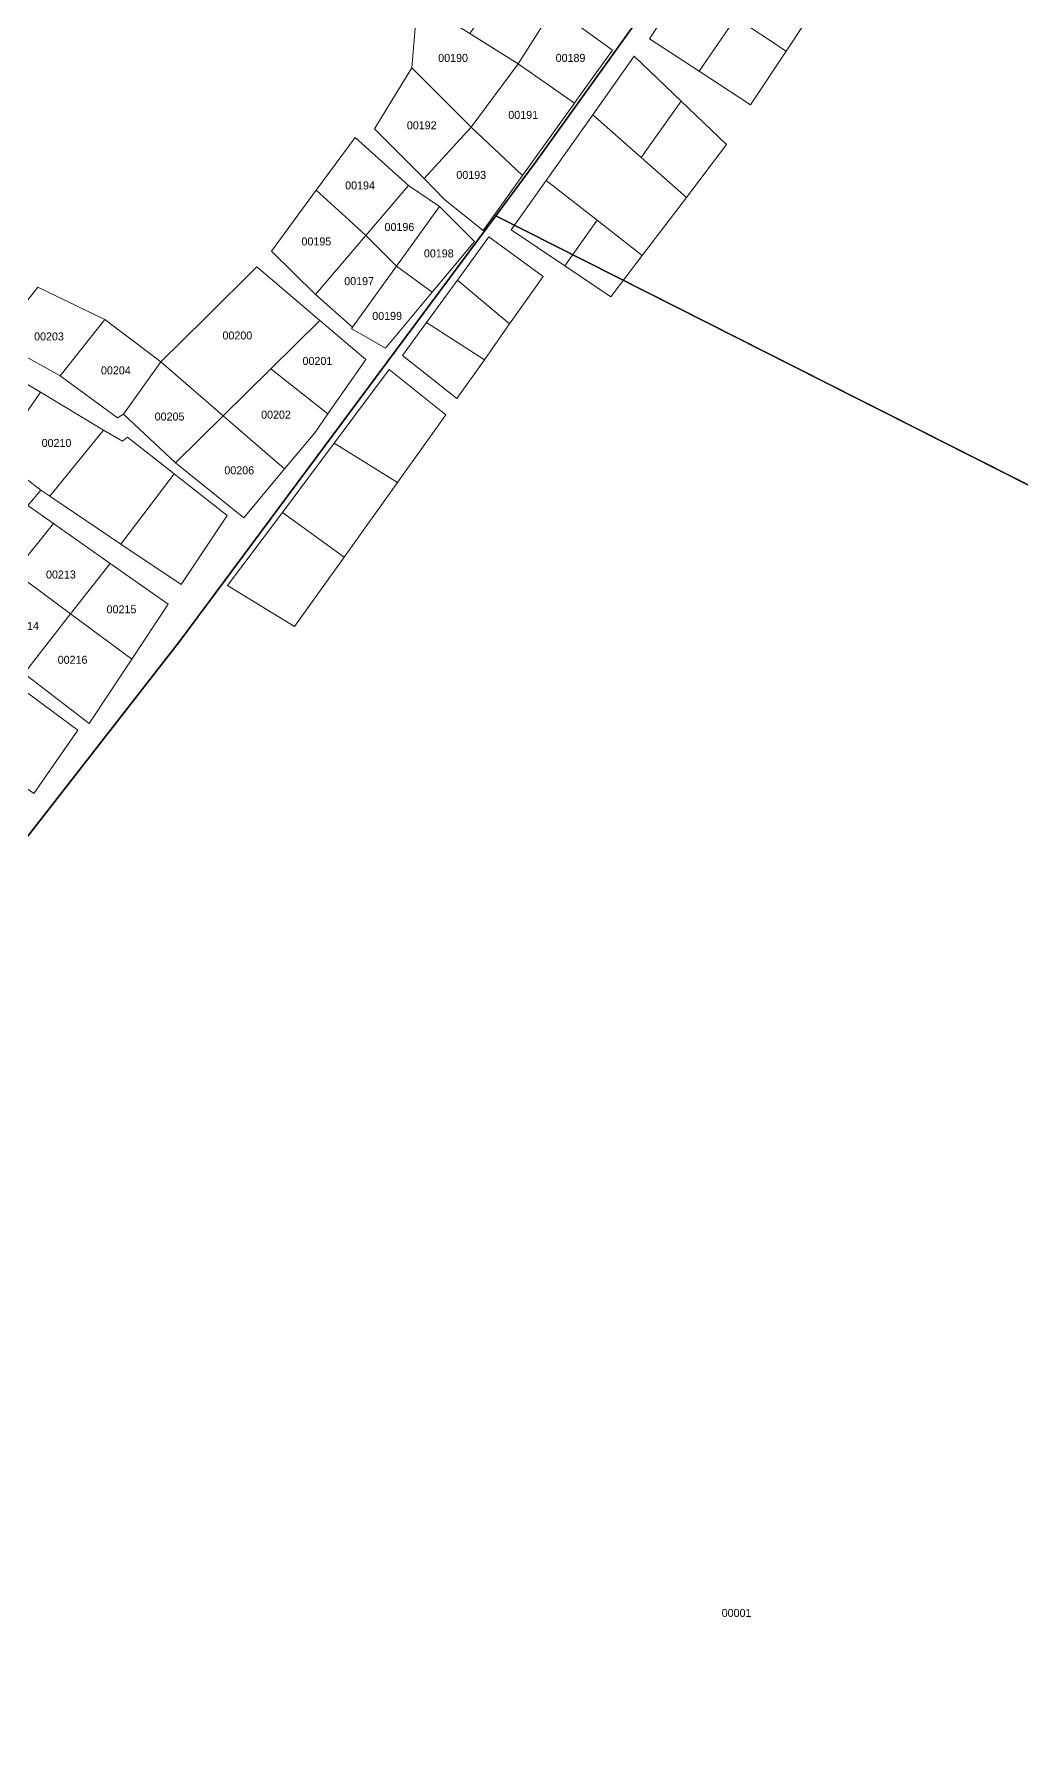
# Model space of a CAD drawing. Header units: metres. Extents: x 245225 to 248406, y 1633796 to 1637634.
# Drawn here: x 247213.2 to 247398.4, y 1634848.2 to 1635167.8 of the extents above; entities that cross this region are included whole.
import ezdxf
from ezdxf.enums import TextEntityAlignment as Align

# ---------------------------------------------------------------- set-up
doc = ezdxf.new("R2010")
doc.units = ezdxf.units.M
doc.header["$MEASUREMENT"] = 0
doc.layers.add('historique_numero_parcelle', color=7, linetype='Continuous')
doc.layers.add('limites_sections', color=7, linetype='Continuous')
doc.layers.add('LIMITES_PARCELLES', color=7, linetype='Continuous', lineweight=0, true_color=0xffffff)
doc.styles.add('Style-FANCY', font='FANCY.shx')

msp = doc.modelspace()

# ---------------------------------------------------------------- linework, layer by layer
at = {"layer": 'limites_parcelles', "flags": 128}
for points in [[(247358.916, 1635181.202), (247363.642, 1635178.879), (247354.2, 1635164.571), (247344.765, 1635170.823), (247352.76, 1635184.227), (247358.916, 1635181.202)], [(247294.903, 1635167.868), (247302.444, 1635178.682), (247310.513, 1635172.758), (247310.637, 1635172.669), (247303.951, 1635162.175), (247294.903, 1635167.868)], [(247314.517, 1635154.845), (247303.951, 1635162.175), (247310.637, 1635172.669), (247321.686, 1635164.779), (247314.893, 1635155.37), (247314.517, 1635154.845)], [(247304.796, 1635141.261), (247297.4, 1635130.927), (247290.193, 1635136.775), (247286.331, 1635140.667), (247295.167, 1635150.322), (247304.796, 1635141.261)], [(247327.05, 1635144.618), (247335.513, 1635137.153), (247327.245, 1635126.264), (247318.763, 1635132.869), (247309.225, 1635140.297), (247317.955, 1635152.64), (247327.05, 1635144.618)], [(247283.446, 1635139.355), (247275.448, 1635130), (247272.28, 1635132.892), (247266.137, 1635138.499), (247273.392, 1635148.351), (247283.446, 1635139.355)], [(247275.448, 1635130), (247265.983, 1635118.929), (247257.728, 1635127.078), (247266.137, 1635138.499), (247272.28, 1635132.892), (247275.448, 1635130)], [(247257.612, 1635105.022), (247248.669, 1635096.201), (247236.985, 1635106.335), (247245.412, 1635114.663), (247254.976, 1635124.115), (247266.791, 1635114.075), (247257.612, 1635105.022)], [(247287.869, 1635119.386), (247279.114, 1635108.912), (247274.221, 1635111.692), (247272.73, 1635112.539), (247272.934, 1635112.822), (247281.156, 1635124.234), (247287.869, 1635119.386)], [(247236.985, 1635106.335), (247230, 1635096.492), (247228.836, 1635095.857), (247218.146, 1635103.689), (247226.507, 1635114.272), (247236.985, 1635106.335)], [(247268.306, 1635096.57), (247265.849, 1635093.041), (247260.16, 1635086.235), (247248.669, 1635096.201), (247257.612, 1635105.022), (247268.306, 1635096.57)], [(247226.221, 1635093.485), (247216.179, 1635081.118), (247214.498, 1635082.248), (247206.878, 1635088.202), (247206.193, 1635088.686), (247214.415, 1635100.613), (247226.221, 1635093.485)], [(247239.478, 1635085.338), (247229.496, 1635072.161), (247216.179, 1635081.118), (247226.221, 1635093.485), (247229.819, 1635091.474), (247230.771, 1635092.215), (247239.478, 1635085.338)], [(247214.498, 1635082.248), (247212.038, 1635079.391), (247216.843, 1635076.009), (247209.566, 1635066.881), (247197.512, 1635075.819), (247199.973, 1635078.438), (247206.878, 1635088.202), (247214.498, 1635082.248)]]:
    msp.add_lwpolyline(points, close=True, dxfattribs=at)
at = {"layer": 'limites_parcelles'}
for points in [[(247344.765, 1635170.823), (247337.905, 1635160.805), (247328.619, 1635166.909), (247335.288, 1635177.101)], [(247303.951, 1635162.175), (247295.167, 1635150.322), (247284.054, 1635161.434), (247285.113, 1635174.028)], [(247337.905, 1635160.805), (247344.765, 1635170.823), (247354.2, 1635164.571), (247347.537, 1635154.474)], [(247334.514, 1635155.2), (247327.05, 1635144.618), (247317.955, 1635152.64), (247325.708, 1635163.602)], [(247295.167, 1635150.322), (247286.331, 1635140.667), (247277.069, 1635150.004), (247284.054, 1635161.434)], [(247314.517, 1635154.845), (247304.796, 1635141.261), (247295.167, 1635150.322), (247303.951, 1635162.175)], [(247327.05, 1635144.618), (247334.514, 1635155.2), (247343.039, 1635147.065), (247335.513, 1635137.153)], [(247281.156, 1635124.234), (247275.448, 1635130), (247283.446, 1635139.355), (247289.256, 1635135.476)], [(247318.763, 1635132.869), (247312.72, 1635124.3), (247302.69, 1635131.058), (247309.225, 1635140.297)], [(247295.795, 1635128.868), (247287.869, 1635119.386), (247281.156, 1635124.234), (247289.256, 1635135.476)], [(247312.72, 1635124.3), (247318.763, 1635132.869), (247327.245, 1635126.264), (247321.343, 1635118.49)], [(247281.156, 1635124.234), (247272.934, 1635112.822), (247265.983, 1635118.929), (247275.448, 1635130)], [(247302.378, 1635113.442), (247292.575, 1635121.637), (247298.456, 1635129.735), (247308.643, 1635122.327)], [(247297.64, 1635106.724), (247286.792, 1635113.672), (247292.575, 1635121.637), (247302.378, 1635113.442)], [(247226.507, 1635114.272), (247218.146, 1635103.689), (247206.081, 1635110.356), (247213.913, 1635120.305)], [(247268.306, 1635096.57), (247257.612, 1635105.022), (247266.791, 1635114.075), (247275.402, 1635106.758)], [(247297.64, 1635106.724), (247292.503, 1635099.44), (247282.317, 1635107.51), (247286.792, 1635113.672)], [(247214.415, 1635100.613), (247206.193, 1635088.686), (247190.38, 1635099.856), (247198.175, 1635110.418)], [(247248.669, 1635096.201), (247239.736, 1635087.39), (247230, 1635096.492), (247236.985, 1635106.335)], [(247281.331, 1635083.702), (247269.498, 1635091.095), (247279.803, 1635104.864), (247290.387, 1635096.398)], [(247260.16, 1635086.235), (247252.527, 1635077.103), (247239.736, 1635087.39), (247248.669, 1635096.201)], [(247271.345, 1635069.704), (247259.781, 1635078.109), (247269.498, 1635091.095), (247281.331, 1635083.702)], [(247229.496, 1635072.161), (247239.478, 1635085.338), (247249.398, 1635077.504), (247240.807, 1635064.552)], [(247271.345, 1635069.704), (247262.076, 1635056.71), (247249.508, 1635064.383), (247259.781, 1635078.109)], [(247227.479, 1635068.523), (247220.084, 1635059.081), (247209.566, 1635066.881), (247216.843, 1635076.009)], [(247231.542, 1635050.585), (247220.084, 1635059.081), (247227.479, 1635068.523), (247238.361, 1635060.865)], [(247220.084, 1635059.081), (247211.345, 1635047.923), (247200.881, 1635055.988), (247209.566, 1635066.881)], [(247231.542, 1635050.585), (247223.541, 1635038.524), (247211.345, 1635047.923), (247220.084, 1635059.081)], [(247213.15, 1635025.431), (247199.783, 1635035.131), (247208.914, 1635046.544), (247221.421, 1635037.291)]]:
    msp.add_3dface(points, dxfattribs=at)
at = {"layer": 'limites_sections'}
for p, q in [((247240.475, 1635053.88), (247299.761, 1635133.712)), ((247299.761, 1635133.712), (247515.874, 1635024.452)), ((247210.048, 1635014.854), (247240.475, 1635053.88))]:
    msp.add_line(p, q, dxfattribs=at)
at = {"layer": 'limites_sections', "flags": 128}
for points in [[(247335.725, 1635183.526), (247307.282, 1635143.838), (247299.761, 1635133.712), (247240.475, 1635053.88), (247210.048, 1635014.854), (247192.85, 1634961.276), (247142.579, 1634913.65), (247071.802, 1634848.166), (246991.766, 1634872.64), (246784.729, 1634903.067), (246643.177, 1634926.218), (246475.166, 1634954), (246278.712, 1634922.249)], [(247515.874, 1635024.452), (247299.761, 1635133.712), (247307.282, 1635143.838), (247335.725, 1635183.526)]]:
    msp.add_lwpolyline(points, dxfattribs=at)

# ---------------------------------------------------------------- texts
at = {"layer": 'historique_numero_parcelle', "style": 'Style-FANCY'}
for s, p in [('00190', (247291.77666, 1635163.303654)), ('00189', (247313.787982, 1635163.303654)), ('00192', (247285.895443, 1635150.660024)), ('00191', (247304.922911, 1635152.621842)), ('00193', (247295.178541, 1635141.370237)), ('00194', (247274.338418, 1635139.401207)), ('00196', (247281.718769, 1635131.611634)), ('00195', (247266.15084, 1635128.899709)), ('00198', (247289.099121, 1635126.649388)), ('00197', (247274.165441, 1635121.456339)), ('00199', (247279.412409, 1635114.936179)), ('00200', (247251.337884, 1635111.264982)), ('00203', (247216.021748, 1635111.088274)), ('00201', (247266.347241, 1635106.493869)), ('00204', (247228.558976, 1635104.72679)), ('00205', (247238.624075, 1635096.068103)), ('00202', (247258.577691, 1635096.421518)), ('00210', (247217.434394, 1635091.120282)), ('00206', (247251.691045, 1635085.995753)), ('00213', (247218.256035, 1635066.453302)), ('00215', (247229.614857, 1635059.933141)), ('00214', (247211.336955, 1635056.817312)), ('00216', (247220.447076, 1635050.470253))]:
    msp.add_text(s, height=1.499994, dxfattribs=at).set_placement(p, align=Align.MIDDLE_CENTER)
msp.add_text('00001', height=1.499994, rotation=0.1323, dxfattribs=at).set_placement((247344.919843, 1634871.779708), align=Align.MIDDLE_CENTER)

doc.saveas('drawing.dxf')
